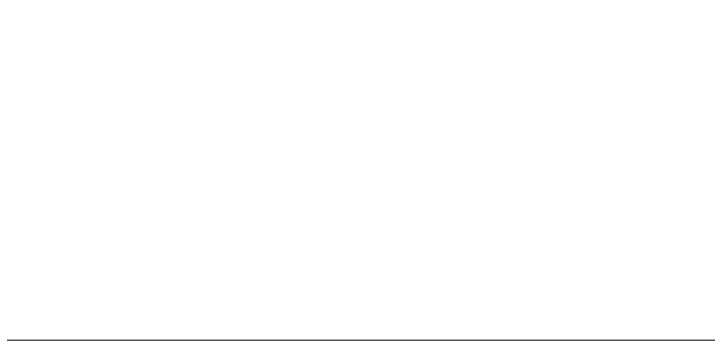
# Model space of a CAD drawing. Header units: millimetres. Extents: x -120884 to 122161, y 4425 to 84147.
# Drawn here: x -56288 to -38393, y 28052 to 36453 of the extents above; entities that cross this region are included whole.
import ezdxf

# ---------------------------------------------------------------- set-up
doc = ezdxf.new("R2010")
doc.units = ezdxf.units.MM
doc.header["$LTSCALE"] = 150
doc.layers.add('-----31 Base Plan', color=252, linetype='Continuous', lineweight=0)

msp = doc.modelspace()

# ---------------------------------------------------------------- linework, layer by layer
at = {"layer": '-----31 Base Plan'}
msp.add_lwpolyline([(-24917.31875893194, 28052.49518480473), (-114657.9656886356, 28052.49518480473), (-114657.9656886356, 77104.64656658606), (-24917.31875893194, 77104.64656658606)], close=True, dxfattribs=at)

doc.saveas('drawing.dxf')
